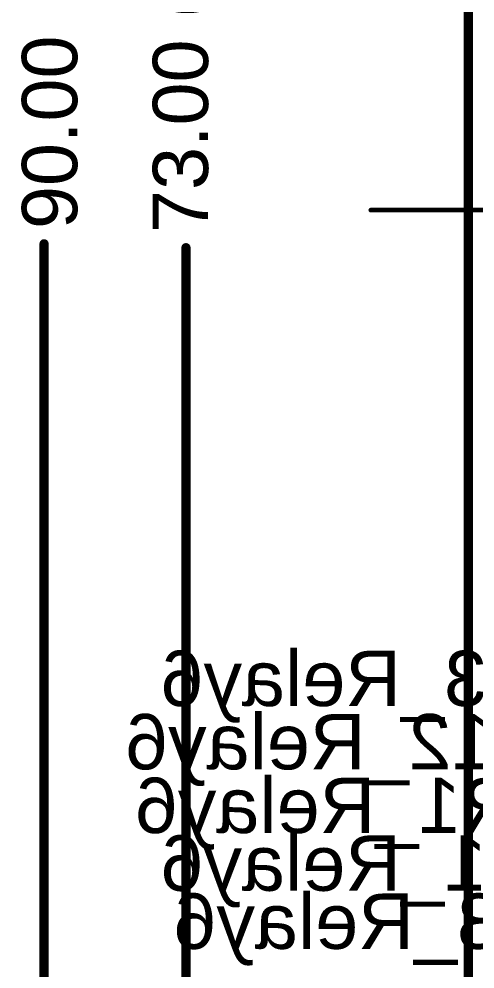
# Model space of a CAD drawing. Header units: millimetres. Extents: x -16 to 330, y -45 to 150.
# Drawn here: x -16.13 to -3.57, y 3.87 to 30.02 of the extents above; entities that cross this region are included whole.
import ezdxf

# ---------------------------------------------------------------- set-up
doc = ezdxf.new("R2010")
doc.units = ezdxf.units.MM
for name, color, linetype in [('BottomOverlay', 54, 'Continuous'), ('Mechanical1', 6, 'Continuous'), ('Mechanical13', 56, 'Continuous'), ('Mechanical2', 216, 'Continuous')]:
    doc.layers.add(name, color=color, linetype=linetype)
doc.styles.add('Arial', font='arial.ttf', dxfattribs={"height": 0.2})

msp = doc.modelspace()

# ---------------------------------------------------------------- linework, layer by layer
at = {"layer": 'Mechanical1', "const_width": 0.254}
for points in [[(-15.443, -13.5), (-15.443, 23.831)], [(-11.532, 0), (-11.532, 23.724)]]:
    msp.add_lwpolyline(points, dxfattribs=at)
at = {"layer": 'Mechanical1', "const_width": 0.127}
for points in [[(-15.506, 23.831, 1), (-15.379, 23.831, 1)], [(-11.595, 23.724, 1), (-11.468, 23.724, 1)]]:
    msp.add_lwpolyline(points, format="xyb", close=True, dxfattribs=at)
at = {"layer": 'Mechanical13', "const_width": 0.127}
for points in [[(-3.744, -12.491), (-3.744, 36.534)], [(-6.438, 24.759), (1.506, 24.759)], [(-6.438, 24.759), (1.506, 24.759)]]:
    msp.add_lwpolyline(points, dxfattribs=at)
at = {"layer": 'Mechanical13', "const_width": 0.0635}
msp.add_lwpolyline([(-6.47, 24.759, 1), (-6.407, 24.759, 1)], format="xyb", close=True, dxfattribs=at)
msp.add_lwpolyline([(-6.47, 24.759, 1), (-6.407, 24.759, 1)], format="xyb", close=True, dxfattribs=at)
at = {"layer": 'Mechanical2', "const_width": 0.254}
msp.add_lwpolyline([(-3.75, -12.5), (-3.75, 75.5)], dxfattribs=at)

# ---------------------------------------------------------------- texts
at = {"layer": 'BottomOverlay', "style": 'Arial', "text_generation_flag": 2}
for s, p in [('$>> R13_Relay0,R13_Relay6', (16.053, 11.107)), ('@>> R12_Relay0,R12_Relay6', (16.053, 9.364)), ('&>> BR1_Relay0,BR1_Relay6', (16.053, 7.611)), ('#>> C31_Relay0,C31_Relay6', (16.053, 6.022)), ('*>> U13_Relay0,U13_Relay6', (16.053, 4.423))]:
    msp.add_text(s, height=1.524, rotation=360, dxfattribs=at).set_placement(p)
at = {"layer": 'Mechanical1', "style": 'Arial'}
for s, p in [('90.00 (mm)', (-14.529, 24.238)), ('73.00 (mm)', (-10.922, 24.13))]:
    msp.add_text(s, height=1.524, rotation=90, dxfattribs=at).set_placement(p)

doc.saveas('drawing.dxf')
